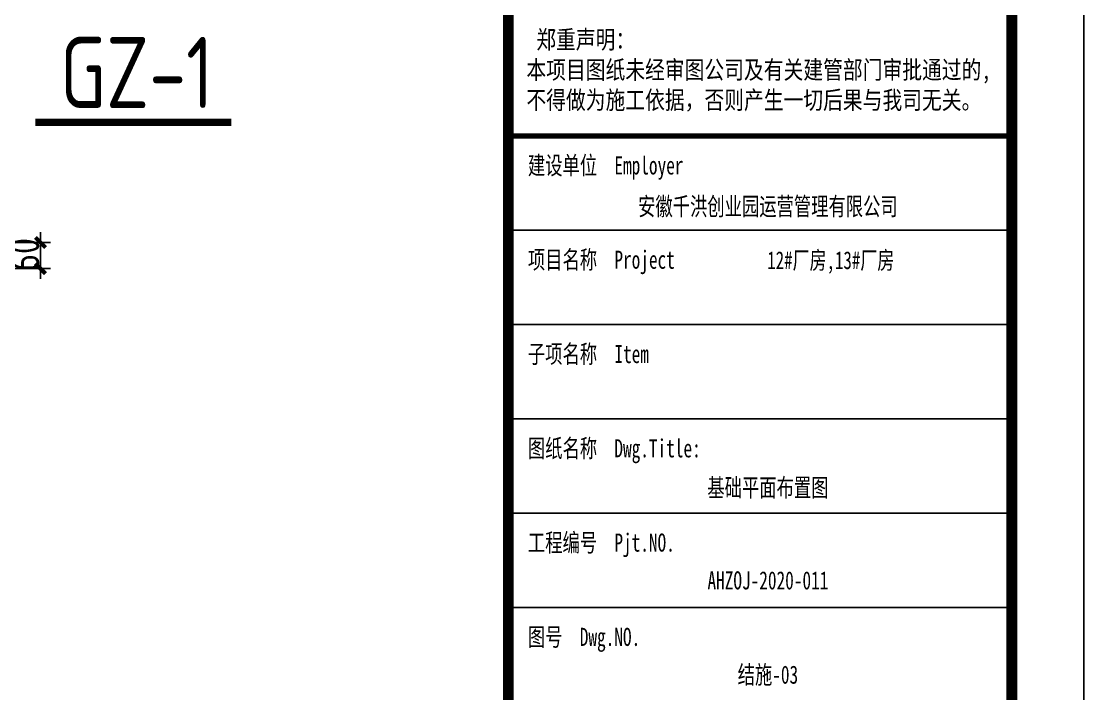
# Model space of a CAD drawing. Extents: x 180850 to 1399066, y 113487 to 334416.
# Drawn here: x 404952 to 425838, y 158622 to 171837 of the extents above; entities that cross this region are included whole.
import ezdxf
from ezdxf.enums import TextEntityAlignment as Align

# ---------------------------------------------------------------- set-up
doc = ezdxf.new("R2010")
doc.units = 0
doc.header["$LTSCALE"] = 1000
for name, color, linetype in [('DIM', 146, 'Continuous'), ('DIM_SYMB', 3, 'Continuous'), ('PUB_TEXT', 7, 'Continuous'), ('PUB_TITLE', 4, 'Continuous')]:
    doc.layers.add(name, color=color, linetype=linetype)
doc.styles.add('_gyy_title_ST', font='', dxfattribs={"width": 0.8})
doc.styles.add('C', font='tssdeng.shx', dxfattribs={"height": 3, "bigfont": 'tssdchn.shx'})
doc.styles.add('TSSD_Dimension', font='Tssdeng.shx', dxfattribs={"width": 0.8, "bigfont": 'hztxt.shx'})
doc.styles.get('_gyy_title_ST').set_extended_font_data('SimSun')
doc.dimstyles.new('TSSD_100_200', dxfattribs={"dimtxt": 600, "dimasz": 200, "dimexe": 200, "dimexo": 500, "dimgap": 200, "dimtad": 1, "dimdec": 0, "dimlfac": 0.5, "dimzin": 0, "dimdsep": 46, "dimtxsty": 'TSSD_Dimension', "dimblk": 'ARCHTICK', "dimblk1": 'ARCHTICK', "dimblk2": 'ARCHTICK', "dimcen": 0, "dimdle": 200, "dimclrt": 7, "dimadec": 0, "dimazin": 0, "dimtfac": 1, "dimtdec": 0, "dimtix": 1, "dimtmove": 2, "dimatfit": 3, "dimfxl": 1, "dimtolj": 1, "dimtzin": 0, "dimarcsym": 0})

# ---------------------------------------------------------------- blocks, each defined once
blk = doc.blocks.new('_ArchTick')
at = {"color": 0, "linetype": 'ByBlock', "const_width": 0.4}
blk.add_lwpolyline([(-0.5, -0.5), (0.5, 0.5)], dxfattribs=at)
blk = doc.blocks.new('*D1470')
at = {"layer": 'Defpoints', "color": 0, "transparency": 16777216}
for p in [(404018, 167491), (405330, 167491), (404018, 166976)]:
    blk.add_point(p, dxfattribs=at)
at = {"layer": 'DIM', "color": 0, "lineweight": -2, "transparency": 16777216}
for p, q in [((405330, 166776), (405330, 167691)), ((404518, 167491), (405530, 167491)), ((404518, 166976), (405530, 166976))]:
    blk.add_line(p, q, dxfattribs=at)
at = {"layer": 'DIM', "color": 0, "lineweight": -2, "transparency": 16777216, "xscale": 200, "yscale": 200, "zscale": 200}
for p, rotation in [((405330, 167491), 90), ((405330, 166976), 270)]:
    blk.add_blockref('_ArchTick', p, dxfattribs=dict(at, rotation=rotation))
at = {"layer": 'DIM', "color": 7, "transparency": 16777216, "insert": (405007, 167255), "char_height": 600, "attachment_point": 5, "rotation": 90, "style": 'TSSD_Dimension'}
blk.add_mtext('\\A1;60', dxfattribs=at)

msp = doc.modelspace()

# ---------------------------------------------------------------- linework, layer by layer
at = {"layer": 'DIM_SYMB', "const_width": 140}
msp.add_lwpolyline([(405226.51, 169849.82), (409078.41, 169849.82)], dxfattribs=at)
at = {"layer": 'PUB_TITLE'}
for p, q in [((424528.17, 167728.55), (414550.69, 167728.55)), ((424528.17, 165875.59), (414550.69, 165875.59)), ((424528.17, 164022.63), (414550.69, 164022.63)), ((424528.17, 162169.67), (414550.69, 162169.67)), ((424528.17, 160316.71), (414550.69, 160316.71))]:
    msp.add_line(p, q, dxfattribs=at)
msp.add_lwpolyline([(306908.52, 220381.89), (425837.69, 220381.89), (425837.69, 136381.97), (306908.52, 136381.97)], close=True, dxfattribs=at)
at = {"layer": 'PUB_TITLE', "const_width": 212.12}
for points in [[(310443.87, 137796.11), (310443.87, 218967.75), (424423.55, 218967.75), (424423.55, 137796.11)], [(414524.57, 218967.75), (424423.55, 218967.75), (424423.55, 137796.11), (414524.57, 137796.11)]]:
    msp.add_lwpolyline(points, close=True, dxfattribs=at)
at = {"layer": 'PUB_TITLE', "const_width": 99.77}
msp.add_lwpolyline([(414550.69, 169581.51), (424528.17, 169581.51)], dxfattribs=at)

# ---------------------------------------------------------------- texts
at = {"layer": 'PUB_TEXT', "style": 'C', "width": 0.8}
msp.add_text('GZ-1', height=1400, dxfattribs=at).set_placement((405714.32, 170129.82))
at = {"layer": 'PUB_TITLE', "style": '_gyy_title_ST', "width": 0.7}
for s, height, p in [('建设单位  Employer', 356.3382, (414911.37, 168826.07)), ('项目名称  Project', 356.3382, (414911.37, 166973.11)), ('子项名称  Item', 356.338, (414911.37, 165120.15)), ('图纸名称  Dwg.Title:', 356.3382, (414911.37, 163267.19)), ('工程编号  Pjt.NO.', 356.3382, (414911.37, 161414.23)), ('图号  Dwg.NO.', 356.3382, (414911.37, 159561.27))]:
    msp.add_text(s, height=height, dxfattribs=at).set_placement(p)
at = {"layer": 'PUB_TITLE', "color": 2, "style": '_gyy_title_ST', "width": 0.7}
msp.add_text('安徽千洪创业园运营管理有限公司', height=356.3382, dxfattribs=at).set_placement((419629.17, 168021.53), align=Align.CENTER)
msp.add_text('12#厂房,13#厂房', height=349.1756, dxfattribs=at).set_placement((420864.12, 167121.81), align=Align.MIDDLE)
at = {"layer": 'PUB_TITLE', "color": 6, "style": '_gyy_title_ST', "width": 0.7}
for s, height, p in [('基础平面布置图', 356.338, (419629.17, 162495.55)), ('AHZOJ-2020-011', 356.3382, (419629.17, 160671.89))]:
    msp.add_text(s, height=height, dxfattribs=at).set_placement(p, align=Align.CENTER)
at = {"layer": 'PUB_TITLE', "color": 7, "style": '_gyy_title_ST', "width": 0.7}
msp.add_text('结施-03', height=356.339, dxfattribs=at).set_placement((419629.17, 158818.93), align=Align.CENTER)
at = {"layer": 'PUB_TITLE', "insert": (414881.58, 171654.81), "char_height": 356.3382, "width": 11402.833, "attachment_point": 1, "style": '_gyy_title_ST'}
msp.add_mtext(' 郑重声明：\\P本项目图纸未经审图公司及有关建管部门审批通过的,\\P不得做为施工依据，否则产生一切后果与我司无关。', dxfattribs=at)

# ---------------------------------------------------------------- dimensions: what is measured, and where the dimension line sits
at = {"layer": 'DIM'}
dim = msp.add_linear_dim(base=(405329.6, 167490.57, -1193.88), p1=(404018.19, 166976.28, -1193.88), p2=(404018.19, 167490.57, -1193.88), angle=90, text='60', dimstyle='TSSD_100_200', dxfattribs=at)
dim.commit()
dim.dimension.update_dxf_attribs({"geometry": '*D1470', "text_midpoint": (405007.23, 167254.73, -1193.88), "dimtype": 161})

doc.saveas('drawing.dxf')
